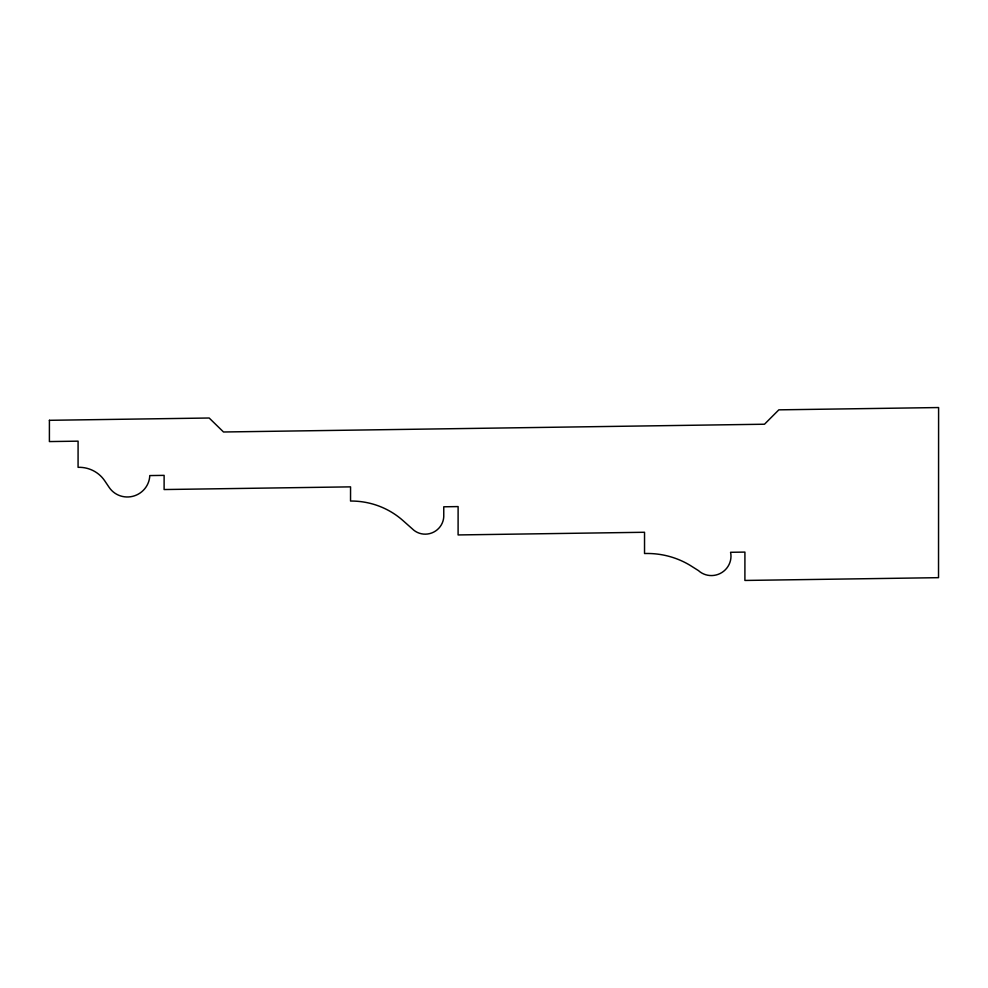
<?xml version="1.0" encoding="UTF-8"?>
<svg xmlns="http://www.w3.org/2000/svg" width="988" height="988" viewBox="0 0 988 988"><rect width="100%" height="100%" fill="white"/><g stroke="black" fill="none" stroke-linecap="round" stroke-linejoin="round"><path stroke-width="1.48" d="M49.412 420.308L49.4 441.574L78.089 441.154L78.077 467.324A31.357 30.764 -26.2 0 1 104.716 480.798L109.174 487.417A22.218 21.798 -26.2 0 0 149.781 475.574L164.119 475.364L164.107 489.542L350.555 486.862L350.542 501.04A78.83 77.36 -26.2 0 1 402.808 520.429L412.292 528.839A18.389 18.043 -26.2 0 0 443.76 514.847L443.76 506.795L458.111 506.585L458.099 534.94L644.534 532.273L644.534 553.527A83.338 81.782 -26.2 0 1 690.118 565.346L698.442 570.595A19.39 19.019 -26.2 0 0 730.577 552.292L744.915 552.094L744.903 580.45L938.526 577.671L938.6 407.55L778.84 409.847L764.49 424.223L223.51 431.991L209.172 418.01L49.412 420.308"/></g></svg>
